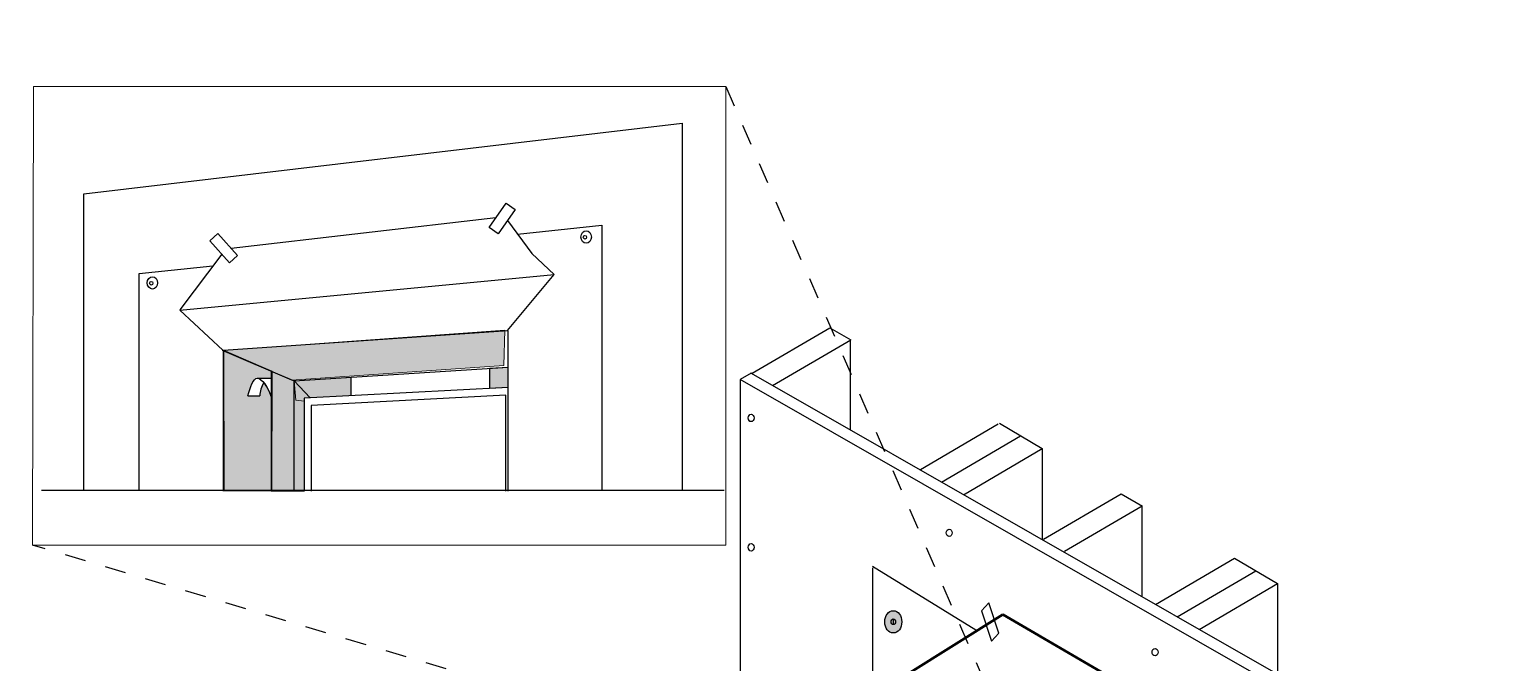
# Model space of a CAD drawing. Extents: x -1392 to 5791, y -3809 to 1722.
# Drawn here: x 597 to 1230, y -2602 to -2330 of the extents above; entities that cross this region are included whole.
import ezdxf

# ---------------------------------------------------------------- set-up
doc = ezdxf.new("R2010")
doc.units = 0
doc.header["$MEASUREMENT"] = 0
doc.linetypes.add('AI-Linetype-17', pattern=[18, 9, -9])
doc.linetypes.add('AI-Linetype-18', pattern=[18, 9, -9])
for name, color, linetype, lineweight in [('.ATI-HATCH', 7, 'Continuous', 0), ('G-ANNO-TTLB', 7, 'Continuous', 0), ('TYVEK', 7, 'Continuous', 0), ('WALL SCRATCH', 7, 'Continuous', 0)]:
    doc.layers.add(name, color=color, linetype=linetype, lineweight=lineweight)

# ---------------------------------------------------------------- blocks, each defined once
blk = doc.blocks.new('Block_170')
at = {"layer": 'WALL SCRATCH', "true_color": 0x003b71, "transparency": 33554687}
h = blk.add_hatch(color=156, dxfattribs=at)
h.dxf.hatch_style = 2
edge = h.paths.add_edge_path()
edge.add_ellipse((968.17, -2687.55), major_axis=(0, 4.78), ratio=0.766948, start_angle=0, end_angle=360)
at = {"layer": 'WALL SCRATCH', "color": 18, "lineweight": 25, "true_color": 0x080808}
for p, q in [((968.17, -2686.29), (968.17, -2688.76)), ((967.2, -2687.52), (969.14, -2687.52))]:
    blk.add_line(p, q, dxfattribs=at)
at = {"layer": 'WALL SCRATCH', "color": 8, "lineweight": 25, "true_color": 0x808080}
blk.add_lwpolyline([(967.66, -2683.13)], dxfattribs=at)
at = {"layer": 'WALL SCRATCH', "color": 18, "lineweight": 25, "true_color": 0x000000}
blk.add_ellipse((968.17, -2687.55), major_axis=(0, 4.78), ratio=0.766948, dxfattribs=at)
at = {"layer": 'WALL SCRATCH', "color": 18, "lineweight": 25, "true_color": 0x080808}
blk.add_ellipse((968.17, -2687.52), major_axis=(0, 1.23), ratio=0.788846, dxfattribs=at)
blk = doc.blocks.new('Block_171')
at = {"layer": 'WALL SCRATCH', "true_color": 0x003b71, "transparency": 33554687}
h = blk.add_hatch(color=156, dxfattribs=at)
h.dxf.hatch_style = 2
edge = h.paths.add_edge_path()
edge.add_ellipse((968.17, -2584.78), major_axis=(0, 4.78), ratio=0.766948, start_angle=0, end_angle=360)
at = {"layer": 'WALL SCRATCH', "color": 18, "lineweight": 25, "true_color": 0x080808}
blk.add_line((968.17, -2583.51), (968.17, -2585.98), dxfattribs=at)
at = {"layer": 'WALL SCRATCH', "color": 18, "lineweight": 25, "true_color": 0x000000}
blk.add_ellipse((968.17, -2584.78), major_axis=(0, 4.78), ratio=0.766948, dxfattribs=at)
at = {"layer": 'WALL SCRATCH', "color": 18, "lineweight": 25, "true_color": 0x080808}
blk.add_ellipse((968.17, -2584.75), major_axis=(0, 1.23), ratio=0.788846, dxfattribs=at)
blk = doc.blocks.new('Block_172')
at = {"layer": 'WALL SCRATCH', "true_color": 0x003b71, "transparency": 33554687}
h = blk.add_hatch(color=156, dxfattribs=at)
h.dxf.hatch_style = 2
edge = h.paths.add_edge_path()
edge.add_ellipse((968.17, -2790.33), major_axis=(0, 4.78), ratio=0.766948, start_angle=0, end_angle=360)
at = {"layer": 'WALL SCRATCH', "color": 18, "lineweight": 25, "true_color": 0x080808}
for p, q in [((967.2, -2790.3), (969.14, -2790.3)), ((968.17, -2789.06), (968.17, -2791.53))]:
    blk.add_line(p, q, dxfattribs=at)
at = {"layer": 'WALL SCRATCH', "color": 8, "lineweight": 25, "true_color": 0x808080}
blk.add_lwpolyline([(967.66, -2795.44)], dxfattribs=at)
at = {"layer": 'WALL SCRATCH', "color": 18, "lineweight": 25, "true_color": 0x000000}
blk.add_ellipse((968.17, -2790.33), major_axis=(0, 4.78), ratio=0.766948, dxfattribs=at)
at = {"layer": 'WALL SCRATCH', "color": 18, "lineweight": 25, "true_color": 0x080808}
blk.add_ellipse((968.17, -2790.3), major_axis=(0, 1.23), ratio=0.788846, dxfattribs=at)
blk = doc.blocks.new('Block_169')
at = {"layer": 'WALL SCRATCH'}
for name in ['Block_171', 'Block_170', 'Block_172']:
    blk.add_blockref(name, (0, 0), dxfattribs=at)
blk = doc.blocks.new('Block_174')
at = {"layer": 'WALL SCRATCH', "true_color": 0x003b71, "transparency": 33554687}
h = blk.add_hatch(color=156, dxfattribs=at)
h.dxf.hatch_style = 2
edge = h.paths.add_edge_path()
edge.add_ellipse((1116.55, -2769.76), major_axis=(0, 4.78), ratio=0.766948, start_angle=0, end_angle=360)
at = {"layer": 'WALL SCRATCH', "color": 18, "lineweight": 25, "true_color": 0x080808}
for p, q in [((1116.55, -2768.5), (1116.55, -2770.96)), ((1115.58, -2769.73), (1117.53, -2769.73))]:
    blk.add_line(p, q, dxfattribs=at)
at = {"layer": 'WALL SCRATCH', "color": 8, "lineweight": 25, "true_color": 0x808080}
blk.add_lwpolyline([(1116.04, -2765.34)], dxfattribs=at)
at = {"layer": 'WALL SCRATCH', "color": 18, "lineweight": 25, "true_color": 0x000000}
blk.add_ellipse((1116.55, -2769.76), major_axis=(0, 4.78), ratio=0.766948, dxfattribs=at)
at = {"layer": 'WALL SCRATCH', "color": 18, "lineweight": 25, "true_color": 0x080808}
blk.add_ellipse((1116.55, -2769.73), major_axis=(0, 1.23), ratio=0.788846, dxfattribs=at)
blk = doc.blocks.new('Block_175')
at = {"layer": 'WALL SCRATCH', "true_color": 0x003b71, "transparency": 33554687}
h = blk.add_hatch(color=156, dxfattribs=at)
h.dxf.hatch_style = 2
edge = h.paths.add_edge_path()
edge.add_ellipse((1116.55, -2670.39), major_axis=(0, 4.78), ratio=0.766948, start_angle=0, end_angle=360)
at = {"layer": 'WALL SCRATCH', "color": 18, "lineweight": 25, "true_color": 0x080808}
blk.add_line((1116.55, -2669.13), (1116.55, -2671.59), dxfattribs=at)
at = {"layer": 'WALL SCRATCH', "color": 18, "lineweight": 25, "true_color": 0x000000}
blk.add_ellipse((1116.55, -2670.39), major_axis=(0, 4.78), ratio=0.766948, dxfattribs=at)
at = {"layer": 'WALL SCRATCH', "color": 18, "lineweight": 25, "true_color": 0x080808}
blk.add_ellipse((1116.55, -2670.36), major_axis=(0, 1.23), ratio=0.788846, dxfattribs=at)
blk = doc.blocks.new('Block_176')
at = {"layer": 'WALL SCRATCH', "true_color": 0x003b71, "transparency": 33554687}
h = blk.add_hatch(color=156, dxfattribs=at)
h.dxf.hatch_style = 2
edge = h.paths.add_edge_path()
edge.add_ellipse((1116.55, -2869.13), major_axis=(0, 4.78), ratio=0.766948, start_angle=0, end_angle=360)
at = {"layer": 'WALL SCRATCH', "color": 18, "lineweight": 25, "true_color": 0x080808}
for p, q in [((1115.58, -2869.1), (1117.53, -2869.1)), ((1116.55, -2867.86), (1116.55, -2870.33))]:
    blk.add_line(p, q, dxfattribs=at)
at = {"layer": 'WALL SCRATCH', "color": 8, "lineweight": 25, "true_color": 0x808080}
blk.add_lwpolyline([(1116.04, -2874.24)], dxfattribs=at)
at = {"layer": 'WALL SCRATCH', "color": 18, "lineweight": 25, "true_color": 0x000000}
blk.add_ellipse((1116.55, -2869.13), major_axis=(0, 4.78), ratio=0.766948, dxfattribs=at)
at = {"layer": 'WALL SCRATCH', "color": 18, "lineweight": 25, "true_color": 0x080808}
blk.add_ellipse((1116.55, -2869.1), major_axis=(0, 1.23), ratio=0.788846, dxfattribs=at)
blk = doc.blocks.new('Block_173')
at = {"layer": 'WALL SCRATCH'}
for name in ['Block_175', 'Block_174', 'Block_176']:
    blk.add_blockref(name, (0, 0), dxfattribs=at)
blk = doc.blocks.new('Block_168')
at = {"layer": 'WALL SCRATCH'}
for name in ['Block_169', 'Block_173']:
    blk.add_blockref(name, (0, 0), dxfattribs=at)

msp = doc.modelspace()

# ---------------------------------------------------------------- hatches: boundary and pattern name
at = {"layer": '.ATI-HATCH', "true_color": 0x808285, "transparency": 33554615}
msp.add_hatch(color=252, dxfattribs=at).paths.add_polyline_path([(801.08, -2459.34), (679.46, -2468.15), (709.36, -2480.85), (800.62, -2474.63)])
at = {"layer": '.ATI-HATCH', "true_color": 0x808285, "transparency": 33554559}
msp.add_hatch(color=252, dxfattribs=at).paths.add_polyline_path([(700.94, -2476.95), (700.94, -2477.12), (700.58, -2476.97), (680.13, -2468.23), (680.13, -2468.22)])
at = {"layer": '.ATI-HATCH', "true_color": 0x808285, "transparency": 33554615}
h = msp.add_hatch(color=252, dxfattribs=at)
edge = h.paths.add_edge_path()
edge.add_spline(control_points=[(700.53, -2488.08), (700.45, -2487.82), (700.37, -2487.56), (700.28, -2487.3), (699.71, -2485.62), (698.6, -2483.53), (697.4, -2482.03), (696.29, -2483.69), (695.67, -2485.64), (695.62, -2487.64), (695.62, -2487.64), (690.54, -2487.64), (690.54, -2487.64), (691.65, -2483.88), (692.76, -2480.12), (694.55, -2480.03), (694.55, -2480.03), (700.53, -2480.03), (700.53, -2480.03), (700.53, -2480.03), (700.53, -2488.08), (700.53, -2488.08)], knot_values=[0, 0, 0, 0, 1, 1, 1, 2, 2, 2, 3, 3, 3, 4, 4, 4, 5, 5, 5, 6, 6, 6, 7, 7, 7, 7], degree=3, periodic=0)
edge = h.paths.add_edge_path()
edge.add_spline(control_points=[(700.58, -2476.97), (700.58, -2476.97), (680.13, -2468.23), (680.13, -2468.23), (680.13, -2468.23), (680.38, -2528.48), (680.38, -2528.48), (680.38, -2528.48), (700.53, -2528.53), (700.53, -2528.53), (700.53, -2528.53), (700.88, -2528.53), (700.88, -2528.53), (700.88, -2528.53), (700.94, -2477.12), (700.94, -2477.12), (700.94, -2477.12), (700.58, -2476.97), (700.58, -2476.97)], knot_values=[0, 0, 0, 0, 1, 1, 1, 2, 2, 2, 3, 3, 3, 4, 4, 4, 5, 5, 5, 6, 6, 6, 6], degree=3, periodic=0)
at = {"layer": '.ATI-HATCH', "true_color": 0x808080, "transparency": 33554687}
h = msp.add_hatch(color=8, dxfattribs=at)
edge = h.paths.add_edge_path()
edge.add_spline(control_points=[(710.48, -2481.2), (710.48, -2481.2), (734.94, -2479.62), (734.94, -2479.62), (734.94, -2479.62), (734.95, -2487.54), (734.95, -2487.54), (734.95, -2487.54), (717.27, -2488.47), (717.27, -2488.47), (717.27, -2488.47), (710.48, -2481.2), (710.48, -2481.2)], knot_values=[0, 0, 0, 0, 1, 1, 1, 2, 2, 2, 3, 3, 3, 4, 4, 4, 4], degree=3, periodic=0)
edge = h.paths.add_edge_path()
edge.add_spline(control_points=[(710.48, -2481.2), (710.48, -2481.2), (711.22, -2489.54), (711.22, -2489.54), (711.22, -2489.54), (714.69, -2489.98), (714.69, -2489.98), (714.69, -2489.98), (714.69, -2528.56), (714.69, -2528.56), (714.69, -2528.56), (710.53, -2528.56), (710.53, -2528.56), (710.53, -2528.56), (710.48, -2528.56), (710.48, -2528.56), (710.48, -2528.56), (710.48, -2481.2), (710.48, -2481.2), (710.48, -2481.2), (710.48, -2481.2), (710.48, -2481.2)], knot_values=[0, 0, 0, 0, 1, 1, 1, 2, 2, 2, 3, 3, 3, 4, 4, 4, 5, 5, 5, 6, 6, 6, 7, 7, 7, 7], degree=3, periodic=0)
edge = h.paths.add_edge_path()
edge.add_spline(control_points=[(700.53, -2476.98), (700.53, -2476.98), (700.59, -2476.98), (700.59, -2476.98), (700.59, -2476.98), (710.48, -2481.2), (710.48, -2481.2), (710.48, -2481.2), (710.48, -2528.56), (710.48, -2528.56), (710.48, -2528.56), (700.53, -2528.56), (700.53, -2528.56), (700.53, -2528.56), (700.53, -2476.98), (700.53, -2476.98), (700.53, -2476.98), (700.53, -2476.98), (700.53, -2476.98)], knot_values=[0, 0, 0, 0, 1, 1, 1, 2, 2, 2, 3, 3, 3, 4, 4, 4, 5, 5, 5, 6, 6, 6, 6], degree=3, periodic=0)
edge = h.paths.add_edge_path()
edge.add_spline(control_points=[(711.22, -2489.54), (711.22, -2489.54), (710.48, -2481.2), (710.48, -2481.2), (710.48, -2481.2), (717.27, -2488.47), (717.27, -2488.47), (717.27, -2488.47), (714.69, -2488.6), (714.69, -2488.6), (714.69, -2488.6), (714.69, -2489.98), (714.69, -2489.98), (714.69, -2489.98), (711.22, -2489.54), (711.22, -2489.54)], knot_values=[0, 0, 0, 0, 1, 1, 1, 2, 2, 2, 3, 3, 3, 4, 4, 4, 5, 5, 5, 5], degree=3, periodic=0)
edge.add_line((711.22, -2489.54), (711.22, -2489.54))
at = {"layer": '.ATI-HATCH', "true_color": 0x808080, "transparency": 33554483}
msp.add_hatch(color=8, dxfattribs=at).paths.add_polyline_path([(794.63, -2475.77), (802.46, -2475.27), (802.46, -2483.99), (794.63, -2484.4)])
at = {"layer": 'G-ANNO-TTLB', "true_color": 0xff00ff, "transparency": 33554687}
h = msp.add_hatch(color=6, dxfattribs=at)
edge = h.paths.add_edge_path()
edge.add_spline(control_points=[(1773.02, -3692.6), (1773.02, -3692.6), (-1156.5, -3692.6), (-1156.5, -3692.6), (-1156.5, -3692.6), (-1156.5, -1235.6), (-1156.5, -1235.6), (-1156.5, -1235.6), (1773.02, -1235.6), (1773.02, -1235.6), (1773.02, -1235.6), (1773.02, -3692.6), (1773.02, -3692.6)], knot_values=[0, 0, 0, 0, 1, 1, 1, 2, 2, 2, 3, 3, 3, 4, 4, 4, 4], degree=3, periodic=0)
edge = h.paths.add_edge_path()
edge.add_spline(control_points=[(-1147.5, -1244.6), (-1147.5, -1244.6), (-1147.5, -3683.6), (-1147.5, -3683.6), (-1147.5, -3683.6), (1764.02, -3683.6), (1764.02, -3683.6), (1764.02, -3683.6), (1764.02, -1244.6), (1764.02, -1244.6), (1764.02, -1244.6), (-1147.5, -1244.6), (-1147.5, -1244.6)], knot_values=[0, 0, 0, 0, 1, 1, 1, 2, 2, 2, 3, 3, 3, 4, 4, 4, 4], degree=3, periodic=0)
edge.add_line((-1147.5, -1244.6), (-1147.5, -1244.6))

# ---------------------------------------------------------------- linework, layer by layer
at = {"layer": '.ATI-HATCH', "color": 2, "lineweight": 25, "true_color": 0xffff00}
msp.add_line((680.13, -2468.23), (680.03, -2468.19), dxfattribs=at)
at = {"layer": '.ATI-HATCH'}
for points in [[(801.08, -2459.34), (679.46, -2468.15), (709.36, -2480.85), (800.62, -2474.63)], [(700.94, -2476.95), (700.94, -2477.12), (700.58, -2476.97), (680.13, -2468.23), (680.13, -2468.22)], [(794.63, -2475.77), (802.46, -2475.27), (802.46, -2483.99), (794.63, -2484.4)]]:
    msp.add_lwpolyline(points, close=True, dxfattribs=at)
for points, knots in [([(700.58, -2476.97), (700.58, -2476.97), (680.13, -2468.23), (680.13, -2468.23), (680.13, -2468.23), (680.38, -2528.48), (680.38, -2528.48), (680.38, -2528.48), (700.53, -2528.53), (700.53, -2528.53), (700.53, -2528.53), (700.88, -2528.53), (700.88, -2528.53), (700.88, -2528.53), (700.94, -2477.12), (700.94, -2477.12), (700.94, -2477.12), (700.58, -2476.97), (700.58, -2476.97)], [0, 0, 0, 0, 1, 1, 1, 2, 2, 2, 3, 3, 3, 4, 4, 4, 5, 5, 5, 6, 6, 6, 6]), ([(700.53, -2476.98), (700.53, -2476.98), (700.59, -2476.98), (700.59, -2476.98), (700.59, -2476.98), (710.48, -2481.2), (710.48, -2481.2), (710.48, -2481.2), (710.48, -2528.56), (710.48, -2528.56), (710.48, -2528.56), (700.53, -2528.56), (700.53, -2528.56), (700.53, -2528.56), (700.53, -2476.98), (700.53, -2476.98), (700.53, -2476.98), (700.53, -2476.98), (700.53, -2476.98)], [0, 0, 0, 0, 1, 1, 1, 2, 2, 2, 3, 3, 3, 4, 4, 4, 5, 5, 5, 6, 6, 6, 6]), ([(700.53, -2488.08), (700.45, -2487.82), (700.37, -2487.56), (700.28, -2487.3), (699.71, -2485.62), (698.6, -2483.53), (697.4, -2482.03), (696.29, -2483.69), (695.67, -2485.64), (695.62, -2487.64), (695.62, -2487.64), (690.54, -2487.64), (690.54, -2487.64), (691.65, -2483.88), (692.76, -2480.12), (694.55, -2480.03), (694.55, -2480.03), (700.53, -2480.03), (700.53, -2480.03), (700.53, -2480.03), (700.53, -2488.08), (700.53, -2488.08)], [0, 0, 0, 0, 1, 1, 1, 2, 2, 2, 3, 3, 3, 4, 4, 4, 5, 5, 5, 6, 6, 6, 7, 7, 7, 7]), ([(710.48, -2481.2), (710.48, -2481.2), (734.94, -2479.62), (734.94, -2479.62), (734.94, -2479.62), (734.95, -2487.54), (734.95, -2487.54), (734.95, -2487.54), (717.27, -2488.47), (717.27, -2488.47), (717.27, -2488.47), (710.48, -2481.2), (710.48, -2481.2)], [0, 0, 0, 0, 1, 1, 1, 2, 2, 2, 3, 3, 3, 4, 4, 4, 4]), ([(711.22, -2489.54), (711.22, -2489.54), (710.48, -2481.2), (710.48, -2481.2), (710.48, -2481.2), (717.27, -2488.47), (717.27, -2488.47), (717.27, -2488.47), (714.69, -2488.6), (714.69, -2488.6), (714.69, -2488.6), (714.69, -2489.98), (714.69, -2489.98), (714.69, -2489.98), (711.22, -2489.54), (711.22, -2489.54)], [0, 0, 0, 0, 1, 1, 1, 2, 2, 2, 3, 3, 3, 4, 4, 4, 5, 5, 5, 5]), ([(710.48, -2481.2), (710.48, -2481.2), (711.22, -2489.54), (711.22, -2489.54), (711.22, -2489.54), (714.69, -2489.98), (714.69, -2489.98), (714.69, -2489.98), (714.69, -2528.56), (714.69, -2528.56), (714.69, -2528.56), (710.53, -2528.56), (710.53, -2528.56), (710.53, -2528.56), (710.48, -2528.56), (710.48, -2528.56), (710.48, -2528.56), (710.48, -2481.2), (710.48, -2481.2), (710.48, -2481.2), (710.48, -2481.2), (710.48, -2481.2)], [0, 0, 0, 0, 1, 1, 1, 2, 2, 2, 3, 3, 3, 4, 4, 4, 5, 5, 5, 6, 6, 6, 7, 7, 7, 7])]:
    msp.add_open_spline(points, degree=3, knots=knots, dxfattribs=at)
at = {"layer": 'G-ANNO-TTLB'}
for points in [[(1773.02, -3692.6), (1773.02, -3692.6), (-1156.5, -3692.6), (-1156.5, -3692.6), (-1156.5, -3692.6), (-1156.5, -1235.6), (-1156.5, -1235.6), (-1156.5, -1235.6), (1773.02, -1235.6), (1773.02, -1235.6), (1773.02, -1235.6), (1773.02, -3692.6), (1773.02, -3692.6)], [(-1147.5, -1244.6), (-1147.5, -1244.6), (-1147.5, -3683.6), (-1147.5, -3683.6), (-1147.5, -3683.6), (1764.02, -3683.6), (1764.02, -3683.6), (1764.02, -3683.6), (1764.02, -1244.6), (1764.02, -1244.6), (1764.02, -1244.6), (-1147.5, -1244.6), (-1147.5, -1244.6)]]:
    msp.add_open_spline(points, degree=3, knots=[0, 0, 0, 0, 1, 1, 1, 2, 2, 2, 3, 3, 3, 4, 4, 4, 4], dxfattribs=at)
at = {"layer": 'TYVEK', "color": 18, "linetype": 'AI-Linetype-17', "lineweight": 25, "true_color": 0x000000}
msp.add_line((896.17, -2354.7), (1021.08, -2642.04), dxfattribs=at)
at = {"layer": 'TYVEK', "color": 1, "lineweight": 25, "true_color": 0xff0000}
for p, q in [((797.16, -2411.16), (683.41, -2424.26)), ((679.28, -2426.71), (661.33, -2450.6)), ((661.33, -2450.78), (822.31, -2435.47)), ((802.15, -2459.47), (822.27, -2435.47)), ((679.72, -2467.97), (661.33, -2450.78)), ((741.12, -2528.34), (601.7, -2528.34)), ((895.41, -2528.34), (741.12, -2528.34))]:
    msp.add_line(p, q, dxfattribs=at)
at = {"layer": 'TYVEK', "color": 2, "lineweight": 25, "true_color": 0xffff00}
for p in [(680.03, -2528.56), (700.59, -2476.97)]:
    msp.add_line(p, (680.03, -2468.19), dxfattribs=at)
at = {"layer": 'TYVEK', "color": 4, "lineweight": 25, "true_color": 0x00ffff}
for p, q in [((700.53, -2476.98), (700.53, -2528.56)), ((700.59, -2476.97), (710.48, -2481.2)), ((794.63, -2484.4), (794.63, -2475.77)), ((694.55, -2480.03), (700.53, -2480.03)), ((734.95, -2487.54), (734.94, -2479.62)), ((690.54, -2487.64), (695.63, -2487.64))]:
    msp.add_line(p, q, dxfattribs=at)
at = {"layer": 'TYVEK', "color": 3, "lineweight": 25, "true_color": 0x00ff00}
for p, q in [((717.72, -2491.77), (717.74, -2528.56)), ((717.73, -2496.57), (717.73, -2497.93))]:
    msp.add_line(p, q, dxfattribs=at)
at = {"layer": 'TYVEK', "color": 18, "linetype": 'AI-Linetype-18', "lineweight": 25, "true_color": 0x000000}
msp.add_line((1017.29, -2677.16), (597.96, -2551.74), dxfattribs=at)
at = {"layer": 'TYVEK', "color": 18, "lineweight": 60, "true_color": 0x000000}
for p, q in [((974.26, -2607.32), (1015.27, -2581.57)), ((1015.27, -2581.57), (1099.29, -2630.54))]:
    msp.add_line(p, q, dxfattribs=at)
at = {"layer": 'TYVEK', "color": 18, "lineweight": 20, "true_color": 0x000000}
msp.add_lwpolyline([(712.39, -2551.74), (896.17, -2551.74), (896.17, -2354.7), (598.38, -2354.7), (597.96, -2551.74), (712.39, -2551.74)], dxfattribs=at)
at = {"layer": 'TYVEK', "color": 1, "lineweight": 25, "true_color": 0xff0000}
for points in [[(620.05, -2528.34), (620.05, -2400.76), (877.36, -2370.41), (877.36, -2528.34)], [(802.17, -2412.25), (812.74, -2426.36), (822.27, -2435.47)], [(806.53, -2418.07), (842.74, -2414.31), (842.74, -2528.34)], [(643.76, -2528.34), (643.76, -2435.01), (675.42, -2431.71)]]:
    msp.add_lwpolyline(points, dxfattribs=at)
at = {"layer": 'TYVEK', "color": 2, "lineweight": 25, "true_color": 0xffff00}
for points in [[(805.51, -2407.52), (798.16, -2417.92), (794.31, -2415.2), (801.66, -2404.8)], [(677.67, -2417.82), (686.14, -2427.31), (682.63, -2430.45), (674.15, -2420.96)], [(1013.57, -2589.6), (1009.25, -2576.54), (1006.14, -2580.01), (1010.46, -2593.07)]]:
    msp.add_lwpolyline(points, close=True, dxfattribs=at)
msp.add_lwpolyline([(802.46, -2528.56), (802.46, -2459.7), (680.03, -2468.19)], dxfattribs=at)
at = {"layer": 'TYVEK', "color": 4, "lineweight": 25, "true_color": 0x00ffff}
msp.add_lwpolyline([(710.48, -2528.56), (710.48, -2481.2), (802.46, -2475.27)], dxfattribs=at)
at = {"layer": 'TYVEK', "color": 3, "lineweight": 25, "true_color": 0x00ff00}
for points in [[(802.46, -2483.99), (714.69, -2488.6), (714.69, -2528.56)], [(801.48, -2528.57), (801.48, -2487.36), (717.72, -2491.77), (717.72, -2492.36)]]:
    msp.add_lwpolyline(points, dxfattribs=at)
at = {"layer": 'TYVEK', "color": 1, "lineweight": 25, "true_color": 0xff0000}
for centre, major_axis, ratio in [((836.05, -2419.35), (0, 2.66), 0.84616), ((835.54, -2419.46), (0, 0.783), 0.913062), ((649.47, -2439.07), (0, 2.66), 0.84616), ((648.96, -2439.19), (0, 0.783), 0.913062)]:
    msp.add_ellipse(centre, major_axis=major_axis, ratio=ratio, dxfattribs=at)
at = {"layer": 'TYVEK', "color": 4, "lineweight": 25, "true_color": 0x00ffff}
msp.add_open_spline([(690.54, -2487.64), (691.66, -2483.85), (692.78, -2480.06), (694.59, -2480.03), (696.53, -2480), (699.26, -2484.29), (700.29, -2487.3), (700.38, -2487.56), (700.45, -2487.82), (700.53, -2488.08)], degree=3, knots=[0, 0, 0, 0, 1, 1, 1, 2, 2, 2, 3, 3, 3, 3], dxfattribs=at)
msp.add_open_spline([(697.41, -2482.03), (696.29, -2483.69), (695.68, -2485.64), (695.63, -2487.64)], degree=3, dxfattribs=at)
at = {"layer": 'WALL SCRATCH', "color": 33, "lineweight": 25, "true_color": 0xcc9966}
for p, q in [((907.45, -2477.93), (940.86, -2458.37)), ((940.86, -2458.37), (949.84, -2463.55)), ((916.2, -2483.24), (949.84, -2463.55)), ((949.82, -2502.42), (949.82, -2463.68)), ((979.86, -2519.28), (1013.27, -2499.71)), ((1013.79, -2499.42), (1032.25, -2510.26)), ((988.89, -2524.73), (1022.94, -2504.79)), ((998.34, -2530.12), (1032.25, -2510.26)), ((1032.25, -2510.28), (1032.25, -2549.2)), ((1032.81, -2549.3), (1066.21, -2529.74)), ((1066.21, -2529.74), (1075.42, -2535.02)), ((1041.76, -2554.44), (1075.17, -2534.87)), ((1075.19, -2573.61), (1075.17, -2534.87)), ((1080.99, -2577.32), (1114.92, -2557.46)), ((1114.92, -2557.46), (1133.38, -2568.3)), ((1090.28, -2582.62), (1124.08, -2562.83)), ((1099.72, -2588.02), (1133.38, -2568.3)), ((1133.38, -2568.32), (1133.38, -2607.24))]:
    msp.add_line(p, q, dxfattribs=at)
at = {"layer": 'WALL SCRATCH', "color": 2, "lineweight": 25, "true_color": 0xffff00}
for p, q in [((907.06, -2477.83), (902.25, -2480.61)), ((902.25, -2480.61), (902.25, -2902.85)), ((1171.04, -2634.1), (902.25, -2480.61)), ((907.2, -2478.08), (906.94, -2477.94)), ((907.2, -2478.08), (906.94, -2477.94)), ((1175.99, -2631.57), (907.2, -2478.08))]:
    msp.add_line(p, q, dxfattribs=at)
at = {"layer": 'WALL SCRATCH', "color": 18, "lineweight": 25, "true_color": 0x000000}
for p, q in [((959.15, -2560.86), (1003.69, -2588.14)), ((959.15, -2561.52), (959.15, -2842.38))]:
    msp.add_line(p, q, dxfattribs=at)
at = {"layer": 'WALL SCRATCH', "color": 8, "lineweight": 25, "true_color": 0x808080}
msp.add_lwpolyline([(998.15, -2563.75)], dxfattribs=at)
at = {"layer": 'WALL SCRATCH', "color": 252, "lineweight": 25, "true_color": 0x848484}
msp.add_lwpolyline([(998.15, -2567.27)], dxfattribs=at)
msp.add_lwpolyline([(998.15, -2567.27)], dxfattribs=at)
for centre in [(907.02, -2497.13), (992.21, -2546.49), (907.02, -2552.73), (1080.75, -2597.79)]:
    msp.add_ellipse(centre, major_axis=(0, 1.59), ratio=0.812499, dxfattribs=at)

# ---------------------------------------------------------------- block references
at = {"layer": 'WALL SCRATCH'}
msp.add_blockref('Block_168', (0, 0), dxfattribs=at)

doc.saveas('drawing.dxf')
